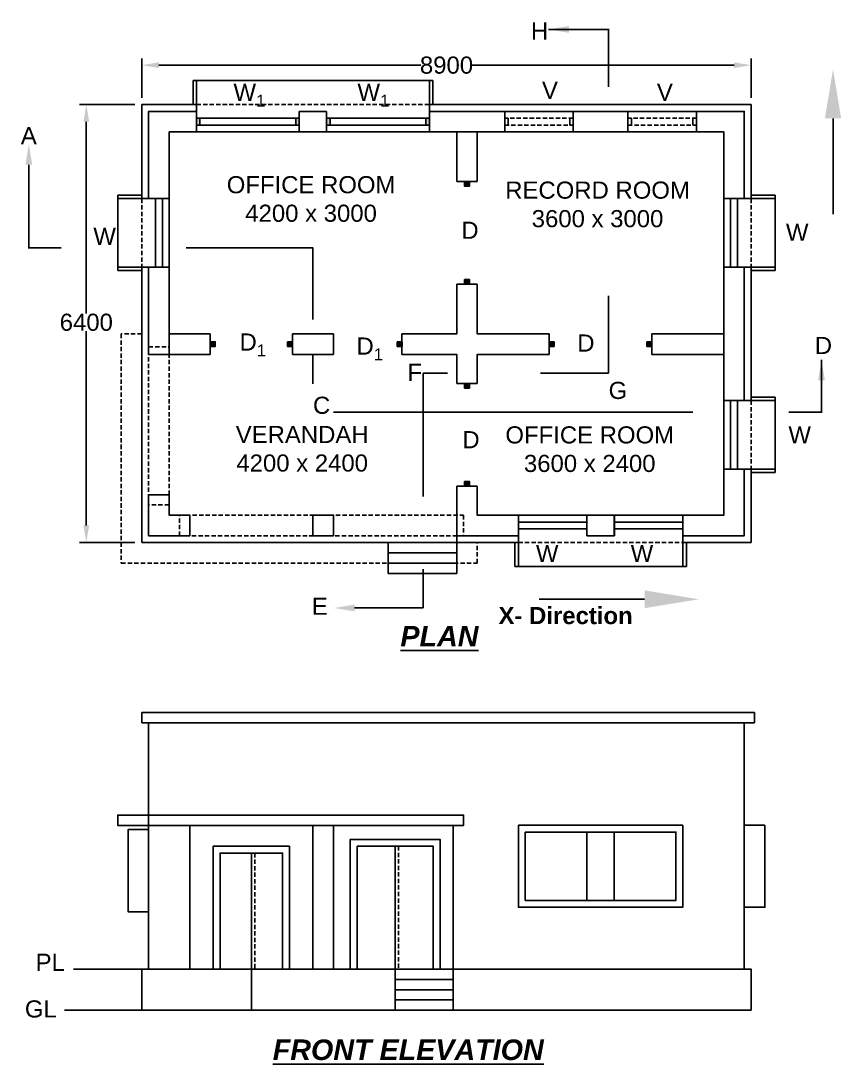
# Model space of a CAD drawing. Header units: millimetres. Extents: x -782 to 40789, y -5942 to 9964.
# Drawn here: x -782 to 11199, y -5279 to 9964 of the extents above; entities that cross this region are included whole.
import ezdxf
from ezdxf import colors
from ezdxf.entities.mleader import LeaderData, LeaderLine
from ezdxf.math import Vec2, Vec3

# ---------------------------------------------------------------- set-up
doc = ezdxf.new("R2010")
doc.units = ezdxf.units.MM
doc.linetypes.add('HIDDEN', pattern=[9.525, 6.35, -3.175])
doc.styles.get("Standard").update_dxf_attribs({"font": 'arial.ttf'})
doc.dimstyles.new('ISO-25', dxfattribs={"dimtxt": 250, "dimasz": 250, "dimexe": 100, "dimexo": 100, "dimgap": 0, "dimtad": 0, "dimtih": 1, "dimtoh": 1, "dimtxsty": 'Standard', "dimcen": 2.5, "dimadec": 0, "dimazin": 0, "dimtfac": 1, "dimtmove": 0, "dimatfit": 3, "dimfxl": 1, "dimarcsym": 0})

# ---------------------------------------------------------------- blocks, each defined once
blk = doc.blocks.new('*D1')
at = {"color": 0, "lineweight": -2, "transparency": 16777216}
for p, q in [((985, 8841), (985, 9416)), ((1235, 9316), (5062, 9316)), ((9635, 9316), (5808, 9316)), ((9885, 8841), (9885, 9416))]:
    blk.add_line(p, q, dxfattribs=at)
at = {"color": 0, "transparency": 16777216}
for points in [[(1235, 9358), (1235, 9275), (985, 9316)], [(9635, 9358), (9635, 9275), (9885, 9316)]]:
    blk.add_solid(points, dxfattribs=at)
at = {"layer": 'Defpoints', "color": 0, "transparency": 16777216}
for p in [(9885, 9316), (985, 8741), (9885, 8741)]:
    blk.add_point(p, dxfattribs=at)
at = {"color": 0, "transparency": 16777216, "insert": (5435, 9316), "char_height": 250, "attachment_point": 5}
blk.add_mtext('8900', dxfattribs=at)
blk = doc.blocks.new('*D2')
at = {"color": 0, "lineweight": -2, "transparency": 16777216}
for p, q in [((885, 8741), (74, 8741)), ((174, 8491), (174, 5686)), ((174, 2591), (174, 5431)), ((885, 2341), (74, 2341))]:
    blk.add_line(p, q, dxfattribs=at)
at = {"color": 0, "transparency": 16777216}
for points in [[(133, 8491), (216, 8491), (174, 8741)], [(133, 2591), (216, 2591), (174, 2341)]]:
    blk.add_solid(points, dxfattribs=at)
at = {"layer": 'Defpoints', "color": 0, "transparency": 16777216}
for p in [(985, 8741), (174, 2341), (985, 2341)]:
    blk.add_point(p, dxfattribs=at)
at = {"color": 0, "transparency": 16777216, "insert": (174, 5559), "char_height": 250, "attachment_point": 5}
blk.add_mtext('6400', dxfattribs=at)

msp = doc.modelspace()

# ---------------------------------------------------------------- hatches: boundary and pattern name
h = msp.add_hatch(color=256)
h.dxf.hatch_style = 1
h.paths.add_polyline_path([(1834.571, 8541.24), (1784.571, 8541.24), (1784.571, 8441.24), (1834.571, 8441.24)])
h.paths.add_polyline_path([(3284.571, 8541.24), (3234.571, 8541.24), (3234.571, 8441.24), (3284.571, 8441.24)])
h.paths.add_polyline_path([(3734.571, 8541.24), (3684.571, 8541.24), (3684.571, 8441.24), (3734.571, 8441.24)])
h.paths.add_polyline_path([(5184.571, 8541.24), (5134.571, 8541.24), (5134.571, 8441.24), (5184.571, 8441.24)])
h = msp.add_hatch(color=256)
h.dxf.hatch_style = 1
h.paths.add_polyline_path([(5770.694, 7547.098), (5770.694, 7616.24), (5698.449, 7616.24), (5698.449, 7547.098)])
h = msp.add_hatch(color=256)
h.dxf.hatch_style = 1
h.paths.add_polyline_path([(5770.694, 6116.24), (5770.694, 6185.383), (5698.449, 6185.383), (5698.449, 6116.24)])
h = msp.add_hatch(color=256)
h.dxf.hatch_style = 1
h.paths.add_polyline_path([(2056.816, 5206.669), (2056.816, 5275.811), (1984.571, 5275.811), (1984.571, 5206.669)])
h = msp.add_hatch(color=256)
h.dxf.hatch_style = 1
h.paths.add_polyline_path([(3184.571, 5206.669), (3184.571, 5275.811), (3112.326, 5275.811), (3112.326, 5206.669)])
h = msp.add_hatch(color=256)
h.dxf.hatch_style = 1
h.paths.add_polyline_path([(4786.114, 5206.669), (4786.114, 5275.811), (4713.869, 5275.811), (4713.869, 5206.669)])
h = msp.add_hatch(color=256)
h.dxf.hatch_style = 1
h.paths.add_polyline_path([(7006.816, 5206.669), (7006.816, 5275.811), (6934.571, 5275.811), (6934.571, 5206.669)])
h = msp.add_hatch(color=256)
h.dxf.hatch_style = 1
h.paths.add_polyline_path([(8434.571, 5206.669), (8434.571, 5275.811), (8362.326, 5275.811), (8362.326, 5206.669)])
h = msp.add_hatch(color=256)
h.dxf.hatch_style = 1
h.paths.add_polyline_path([(5770.694, 4597.098), (5770.694, 4666.24), (5698.449, 4666.24), (5698.449, 4597.098)])
h = msp.add_hatch(color=256)
h.dxf.hatch_style = 1
h.paths.add_polyline_path([(5770.694, 3166.24), (5770.694, 3235.383), (5698.449, 3235.383), (5698.449, 3166.24)])

# ---------------------------------------------------------------- linework, layer by layer
for p, q in [((7802.405, 9839.121), (6923.379, 9839.121)), ((7802.405, 8999.37), (7802.405, 9839.121)), ((1734.571, 8741.24), (1734.571, 9091.24)), ((1734.571, 9091.24), (1784.571, 9091.24)), ((1784.571, 8641.24), (1784.571, 9091.24)), ((1784.571, 9091.24), (5184.571, 9091.24)), ((5184.571, 9091.24), (5184.571, 8641.24)), ((5234.571, 9091.24), (5184.571, 9091.24)), ((5234.571, 8741.24), (5234.571, 9091.24)), ((984.571, 8741.24), (984.571, 7366.24)), ((1784.571, 8741.24), (984.571, 8741.24)), ((1784.571, 8741.24), (1734.571, 8741.24)), ((9884.571, 8741.24), (5184.571, 8741.24)), ((9884.571, 7366.24), (9884.571, 8741.24)), ((1784.571, 8341.24), (1784.571, 8641.24)), ((1834.571, 8541.24), (1834.571, 8441.24)), ((3284.571, 8541.24), (3234.571, 8541.24)), ((3234.571, 8541.24), (3234.571, 8441.24)), ((3284.571, 8341.24), (3284.571, 8641.24)), ((3284.571, 8641.24), (3684.571, 8641.24)), ((3284.571, 8491.24), (3284.571, 8541.24)), ((3684.571, 8641.24), (3684.571, 8341.24)), ((3734.571, 8541.24), (3734.571, 8441.24)), ((5134.571, 8541.24), (5134.571, 8441.24)), ((5184.571, 8641.24), (5184.571, 8341.24)), ((6134.571, 8641.24), (7134.571, 8641.24)), ((6284.571, 8341.24), (6284.571, 8641.24)), ((6284.571, 8541.24), (6284.571, 8441.24)), ((6284.571, 8541.24), (6334.571, 8541.24)), ((6334.571, 8541.24), (6334.571, 8441.24)), ((7284.571, 8541.24), (7234.571, 8541.24)), ((7234.571, 8541.24), (7234.571, 8441.24)), ((7284.571, 8641.24), (7284.571, 8541.24)), ((7284.571, 8441.24), (7284.571, 8541.24)), ((7284.571, 8541.24), (7284.571, 8341.24)), ((8084.571, 8341.24), (8084.571, 8641.24)), ((8084.571, 8541.24), (8084.571, 8441.24)), ((8084.571, 8541.24), (8134.571, 8541.24)), ((8134.571, 8541.24), (8134.571, 8441.24)), ((9084.571, 8541.24), (9034.571, 8541.24)), ((9034.571, 8541.24), (9034.571, 8441.24)), ((9084.571, 8641.24), (9084.571, 8541.24)), ((9084.571, 8441.24), (9084.571, 8541.24)), ((9084.571, 8541.24), (9084.571, 8341.24)), ((3234.571, 8441.24), (3284.571, 8441.24)), ((1384.571, 8341.24), (1784.571, 8341.24)), ((1784.571, 8341.24), (3284.571, 8341.24)), ((5884.571, 8341.24), (6084.571, 8341.24)), ((6084.571, 8341.24), (6134.571, 8341.24)), ((634.571, 7366.24), (634.571, 7416.24)), ((634.571, 7416.24), (984.571, 7416.24)), ((10234.571, 7416.24), (9884.571, 7416.24)), ((10234.571, 7366.24), (10234.571, 7416.24)), ((634.571, 6366.24), (634.571, 6316.24)), ((634.571, 6316.24), (984.571, 6316.24)), ((984.571, 6366.24), (984.571, 2341.24)), ((9884.571, 4416.24), (9884.571, 6366.24)), ((10234.571, 6316.24), (9884.571, 6316.24)), ((10234.571, 6366.24), (10234.571, 6316.24)), ((7802.405, 4818.352), (7802.405, 5945.905)), ((1984.571, 5091.24), (1984.571, 5391.24)), ((3184.571, 5391.24), (3184.571, 5091.24)), ((3784.571, 5091.24), (3784.571, 5391.24)), ((4784.571, 5391.24), (4784.571, 5091.24)), ((6934.571, 5091.24), (6934.571, 5391.24)), ((8434.571, 5391.24), (8434.571, 5091.24)), ((1384.571, 5091.24), (1084.571, 5091.24)), ((1384.571, 5091.24), (1984.571, 5091.24)), ((3184.571, 5091.24), (3784.571, 5091.24)), ((3484.571, 5091.24), (3484.571, 4661.544)), ((5884.571, 5091.24), (6934.571, 5091.24)), ((10911.949, 4245.106), (10911.949, 5010.361)), ((5094.565, 3013.339), (5094.565, 4818.352)), ((5094.565, 4818.352), (5447.638, 4818.352)), ((6806.35, 4818.352), (7802.405, 4818.352)), ((10234.571, 4466.24), (9884.571, 4466.24)), ((10234.571, 4416.24), (10234.571, 4466.24)), ((3782.53, 4245.106), (9032.491, 4245.106)), ((10436.785, 4245.106), (10911.949, 4245.106)), ((9884.571, 2341.24), (9884.571, 3416.24)), ((10234.571, 3366.24), (9884.571, 3366.24)), ((10234.571, 3416.24), (10234.571, 3366.24)), ((1384.571, 3041.24), (1084.571, 3041.24)), ((1384.571, 2741.24), (1384.571, 3041.24)), ((1384.571, 2741.24), (1684.571, 2741.24)), ((1684.571, 2741.24), (1684.571, 2441.24)), ((3484.571, 2741.24), (3634.571, 2741.24)), ((3634.571, 2741.24), (3484.571, 2741.24)), ((3484.571, 2741.24), (3484.571, 2441.24)), ((3784.571, 2441.24), (3784.571, 2741.24)), ((5584.571, 2741.24), (5584.571, 2441.24)), ((6484.571, 2741.24), (6484.571, 2641.24)), ((6484.571, 2641.24), (7484.571, 2641.24)), ((7484.571, 2441.24), (7484.571, 2741.24)), ((7484.571, 2741.24), (7884.571, 2741.24)), ((7684.571, 2741.24), (7884.571, 2741.24)), ((7884.571, 2741.24), (7884.571, 2441.24)), ((7884.571, 2641.24), (8888.229, 2641.24)), ((8888.229, 2641.24), (8888.229, 2541.24)), ((3484.571, 2441.24), (3784.571, 2441.24)), ((5584.571, 2441.24), (5584.571, 2341.24)), ((7484.571, 2541.24), (6484.571, 2541.24)), ((6484.571, 2441.24), (6484.571, 1991.24)), ((7884.571, 2441.24), (7484.571, 2441.24)), ((8888.229, 2541.24), (7884.571, 2541.24)), ((8888.229, 1991.24), (8888.229, 2441.24)), ((984.571, 2341.24), (6484.571, 2341.24)), ((4584.571, 2041.24), (4584.571, 2341.24)), ((4584.571, 2341.24), (5584.571, 2341.24)), ((5584.571, 2341.24), (5584.571, 2191.24)), ((5584.571, 2341.24), (5584.571, 2266.24)), ((5584.571, 2341.24), (5584.571, 2191.24)), ((6434.571, 1991.24), (6434.571, 2341.24)), ((8888.229, 2341.24), (9884.571, 2341.24)), ((8938.229, 1991.24), (8938.229, 2341.24)), ((5584.571, 2191.24), (4584.571, 2191.24)), ((4584.571, 2191.24), (4584.571, 1891.24)), ((5584.571, 2191.24), (5584.571, 2041.24)), ((5584.571, 2041.24), (5584.571, 2191.24)), ((5584.571, 2041.24), (4584.571, 2041.24)), ((5584.571, 1891.24), (5584.571, 2041.24)), ((6484.571, 1991.24), (6434.571, 1991.24)), ((6484.571, 1991.24), (8888.229, 1991.24)), ((8888.229, 1991.24), (8938.229, 1991.24)), ((4584.571, 1891.24), (5584.571, 1891.24)), ((5094.565, 1385.616), (5094.565, 1955.103)), ((984.571, -291.654), (984.571, -141.654)), ((9934.571, -291.654), (9934.571, -141.654)), ((9784.571, -291.654), (9934.571, -291.654)), ((1084.571, -1791.517), (1384.571, -1791.517)), ((1684.571, -1791.517), (1684.571, -3891.517)), ((3484.571, -1791.517), (3484.571, -3891.517)), ((3784.571, -3891.517), (3784.571, -1791.517)), ((5684.302, -1791.517), (5534.302, -1791.517)), ((5534.302, -1791.517), (5534.302, -3891.517)), ((7484.571, -2887.839), (7484.571, -1887.839)), ((7484.571, -1887.839), (7884.571, -1887.839)), ((7884.571, -1887.839), (7884.571, -2887.839)), ((4684.571, -2095.137), (4684.571, -4491.517)), ((2584.571, -2841.517), (2584.571, -2195.137)), ((2584.571, -2195.137), (2584.571, -4491.517)), ((2584.571, -2195.137), (2634.571, -2195.137)), ((984.571, -3891.517), (-14.958, -3891.517)), ((1190.924, -3891.517), (1133.237, -3891.517)), ((3484.571, -3891.517), (3784.571, -3891.517)), ((5534.302, -3891.517), (5534.302, -4491.517)), ((9884.571, -3891.517), (9884.571, -4491.517)), ((5534.302, -4041.517), (4684.571, -4041.517)), ((5534.302, -4191.517), (4684.571, -4191.517)), ((5534.302, -4341.517), (4684.571, -4341.517)), ((5534.302, -4341.517), (4684.571, -4341.517)), ((5534.302, -4491.517), (5534.302, -4341.517)), ((984.571, -4491.517), (-146.135, -4491.517))]:
    msp.add_line(p, q)
at = {"linetype": 'HIDDEN', "ltscale": 10}
for p, q in [((1784.571, 8741.24), (5184.571, 8741.24)), ((7284.571, 8541.24), (6284.571, 8541.24)), ((9084.571, 8541.24), (8084.571, 8541.24)), ((6284.571, 8441.24), (7284.571, 8441.24)), ((8084.571, 8441.24), (9084.571, 8441.24)), ((6484.571, 2341.24), (8888.229, 2341.24)), ((4734.571, -2095.137), (4734.571, -3891.517)), ((2634.571, -2195.137), (2634.571, -3891.517))]:
    msp.add_line(p, q, dxfattribs=at)
for points in [[(1784.571, 8641.24), (1084.571, 8641.24), (1084.571, 7366.24)], [(3284.571, 8541.24), (1784.571, 8541.24)], [(3684.571, 8641.24), (3284.571, 8641.24)], [(3684.571, 8441.24), (3684.571, 8441.24), (5184.571, 8441.24), (5184.571, 8541.24), (3684.571, 8541.24)], [(9784.571, 7366.24), (9784.571, 8641.24), (5184.571, 8641.24)], [(1784.571, 8341.24), (1784.571, 8441.24), (3284.571, 8441.24)], [(5884.571, 2741.24), (9484.571, 2741.24), (9484.571, 8341.24), (1384.571, 8341.24), (1384.571, 5091.24)], [(5584.571, 7616.24), (5584.571, 8341.24), (1384.571, 8341.24), (1384.571, 5391.24), (1984.571, 5391.24)], [(8434.571, 5391.24), (9484.571, 5391.24), (9484.571, 8341.24), (5884.571, 8341.24), (5884.571, 7616.24)], [(5884.571, 7616.24), (5584.571, 7616.24)], [(1084.571, 7366.24), (1384.571, 7366.24), (1084.571, 7366.24), (634.571, 7366.24), (634.571, 6366.24), (1234.571, 6366.24)], [(1384.571, 7366.24), (1384.571, 6366.24), (1284.571, 6366.24), (1284.571, 7366.24), (1384.571, 7366.24), (1184.571, 7366.24), (1184.571, 6366.24), (1384.571, 6366.24), (1084.571, 6366.24)], [(9484.571, 7366.24), (9484.571, 6366.24), (9584.571, 6366.24), (9584.571, 7366.24), (9484.571, 7366.24), (9684.571, 7366.24), (9684.571, 6366.24), (9484.571, 6366.24), (9784.571, 6366.24)], [(9784.571, 7366.24), (9484.571, 7366.24), (9784.571, 7366.24), (10234.571, 7366.24), (10234.571, 6366.24), (9634.571, 6366.24)], [(-193.854, 6647.209), (-675.015, 6647.209)], [(3484.571, 5602.739), (3484.571, 6647.209), (1631.895, 6647.209)], [(1084.571, 6366.24), (1084.571, 5091.24)], [(9784.571, 4416.24), (9784.571, 6366.24)], [(4784.571, 5391.24), (5584.571, 5391.24), (5584.571, 6116.24)], [(5584.571, 6116.24), (5884.571, 6116.24)], [(5884.571, 6116.24), (5884.571, 5391.24), (6934.571, 5391.24)], [(3184.571, 5391.24), (3784.571, 5391.24)], [(1984.571, 5091.24), (1384.571, 5091.24)], [(3784.571, 5091.24), (3184.571, 5091.24)], [(5584.571, 4666.24), (5584.571, 5091.24), (4784.571, 5091.24)], [(6934.571, 5091.24), (5884.571, 5091.24), (5884.571, 4666.24)], [(5884.571, 3166.24), (5884.571, 2741.24), (9484.571, 2741.24), (9484.571, 5091.24), (8434.571, 5091.24)], [(5884.571, 4666.24), (5584.571, 4666.24)], [(9484.571, 4416.24), (9484.571, 3416.24), (9584.571, 3416.24), (9584.571, 4416.24), (9484.571, 4416.24), (9684.571, 4416.24), (9684.571, 3416.24), (9484.571, 3416.24), (9784.571, 3416.24)], [(9784.571, 4416.24), (9484.571, 4416.24), (9784.571, 4416.24), (10234.571, 4416.24), (10234.571, 3416.24), (9634.571, 3416.24)], [(8888.229, 2441.24), (9784.571, 2441.24), (9784.571, 3416.24)], [(5584.571, 3166.24), (5884.571, 3166.24)], [(5584.571, 2741.24), (5584.571, 3166.24)], [(1084.571, 3041.24), (1084.571, 2441.24), (1684.571, 2441.24)], [(1384.571, 3041.24), (1384.571, 2741.24), (1684.571, 2741.24)], [(1384.571, 3041.24), (1384.571, 2741.24), (1684.571, 2741.24)], [(3484.571, 2741.24), (3784.571, 2741.24)], [(3484.571, 2741.24), (3784.571, 2741.24)], [(7484.571, 2441.24), (7484.571, 2741.24), (6484.571, 2741.24), (6484.571, 2441.24)], [(8888.229, 2441.24), (8888.229, 2741.24), (7888.229, 2741.24), (7888.229, 2441.24)], [(3484.571, 2441.24), (3784.571, 2441.24)], [(5584.571, 2441.24), (6484.571, 2441.24)], [(7484.571, 2441.24), (7888.229, 2441.24)], [(984.571, -141.654), (9884.571, -141.654), (9934.571, -141.654)], [(9934.571, -291.654), (1084.571, -291.654), (984.571, -291.654)], [(1084.571, -291.654), (1084.571, -3891.517), (9884.571, -3891.517), (9784.571, -3891.517), (9784.571, -291.654)], [(1084.571, -3891.517), (1084.571, -1791.517), (634.571, -1791.517), (634.571, -1641.517), (5684.302, -1641.517), (5684.302, -1791.517), (1084.571, -1791.517)], [(2584.571, -2195.137), (2584.571, -3891.517), (2027.95, -3891.517), (2027.95, -2095.137), (2584.571, -2095.137)], [(2584.571, -2195.137), (2584.571, -3891.517), (3141.192, -3891.517), (3141.192, -2095.137), (2584.571, -2095.137)], [(4027.95, -3891.517), (4027.95, -1995.137), (5341.192, -1995.137), (5341.192, -3891.517)], [(2127.95, -3891.517), (2127.95, -2195.137), (3041.192, -2195.137), (3041.192, -3891.517)], [(1084.571, -3891.517), (984.571, -3891.517), (984.571, -4491.517), (9884.571, -4491.517)]]:
    msp.add_lwpolyline(points)
for points in [[(5698.449, 7616.24), (5770.694, 7616.24), (5770.694, 7547.098), (5698.449, 7547.098)], [(5698.449, 6185.383), (5770.694, 6185.383), (5770.694, 6116.24), (5698.449, 6116.24)], [(1984.571, 5275.811), (2056.816, 5275.811), (2056.816, 5206.669), (1984.571, 5206.669)], [(3112.326, 5275.811), (3184.571, 5275.811), (3184.571, 5206.669), (3112.326, 5206.669)], [(4713.869, 5275.811), (4786.114, 5275.811), (4786.114, 5206.669), (4713.869, 5206.669)], [(6934.571, 5275.811), (7006.816, 5275.811), (7006.816, 5206.669), (6934.571, 5206.669)], [(8362.326, 5275.811), (8434.571, 5275.811), (8434.571, 5206.669), (8362.326, 5206.669)], [(5698.449, 4666.24), (5770.694, 4666.24), (5770.694, 4597.098), (5698.449, 4597.098)], [(5698.449, 3235.383), (5770.694, 3235.383), (5770.694, 3166.24), (5698.449, 3166.24)], [(6484.571, -1787.839), (8884.571, -1787.839), (8884.571, -2987.839), (6484.571, -2987.839)], [(10084.571, -1787.839), (9784.571, -1787.839), (9784.571, -2987.839), (10084.571, -2987.839)], [(1084.571, -1853.265), (784.571, -1853.265), (784.571, -3053.265), (1084.571, -3053.265)], [(6584.571, -1887.839), (8784.571, -1887.839), (8784.571, -2887.839), (6584.571, -2887.839)], [(2027.95, -2095.137), (3141.192, -2095.137), (3141.192, -3891.517), (2027.95, -3891.517)], [(4127.95, -2095.137), (5241.192, -2095.137), (5241.192, -3891.517), (4127.95, -3891.517)]]:
    msp.add_lwpolyline(points, close=True)
for points in [[(1084.571, 7366.24), (984.571, 7366.24), (984.571, 6366.24)], [(9784.571, 7366.24), (9884.571, 7366.24), (9884.571, 6366.24)], [(984.571, 5391.24), (684.571, 5391.24), (684.571, 2341.24), (684.571, 2041.24), (5884.571, 2041.24), (5884.571, 2341.24)], [(9784.571, 4416.24), (9884.571, 4416.24), (9884.571, 3416.24)]]:
    msp.add_lwpolyline(points, dxfattribs=at)
for points in [[(1384.571, 2891.24), (1084.571, 2891.24), (1084.571, 5199.761), (1384.571, 5199.761)], [(1534.571, 2741.24), (5684.302, 2741.24), (5684.302, 2441.24), (1534.571, 2441.24)]]:
    msp.add_lwpolyline(points, close=True, dxfattribs=at)

# ---------------------------------------------------------------- texts
at = {"attachment_point": 1}
for s, width, heights, insert, char_height in [('H', 342.819, [0], (6667.453, 9940.961), 250), ('\\A1;W{\\H0.7x;\\S^ 1;}', 563.67574, [0], (2323.914, 9044.993), 250), ('\\A1;W{\\H0.7x;\\S^ 1;}', 563.67574, [0], (4134.939, 9044.993), 250), ('V', 342.819, [0], (6829.392, 9074.415), 250), ('V', 342.819, [0], (8507.904, 9044.993), 250), ('A', 342.819, [0], (-782.194, 8412.427), 250), ('\\pxqc,t1;OFFICE ROOM \\P4200 x 3000', 2973.34574, [0], (1970.543, 7695.275), 250), ('\\pxqc;RECORD ROOM \\P3600 x 3000', 3884.88225, [0], (5698.449, 7616.24), 250), ('D', 342.819, [0], (5651.49, 7029.607), 250), ('W', 342.819, [0], (277.307, 6941.342), 250), ('W', 342.819, [0], (10392.549, 7000.185), 250), ('\\A1;D{\\H0.7x;\\S^ 1;}', 342.819, [0], (2412.256, 5396.703), 250), ('\\A1;D{\\H0.7x;\\S^ 1;}', 313.37141, [0], (4120.216, 5337.86), 250), ('D', 342.819, [0], (7344.725, 5381.992), 250), ('D', 342.819, [0], (10814.383, 5346.096), 250), ('F', 342.819, [0], (4865.39, 4954.272), 250), ('G', 342.819, [0], (7802.405, 4689.701), 250), ('C', 342.819, [0], (3484.571, 4472.534), 250), ('\\pxqc;VERANDAH\\P4200 x 2400', 3884.88225, [0], (1384.571, 4045.5), 250), ('D', 342.819, [0], (5666.213, 3969.751), 250), ('\\pxqc;OFFICE ROOM \\P3600 x 2400', 3884.88225, [0], (5584.571, 4039.647), 250), ('W', 342.819, [0], (10428.592, 4040.54), 250), ('W', 342.819, [0], (6741.05, 2307.425), 250), ('W', 342.819, [0], (8125.086, 2307.425), 250), ('E', 342.819, [0], (3467.782, 1536.266), 250), ('{\\fArial|b1|i0|c0|p34;X- Direction}', 2802.46865, [497.032], (6194.433, 1399.718), 250), ('{\\fArial|b1|i1|c0|p34;\\LPLAN}', 2283.47858, [0], (4761.187, 1124.247), 300), ('PL', 395.28982, [250], (-565.903, -3666.338), 250), ('GL', 342.819, [0], (-723.316, -4347.862), 250), ('{\\fArial|b1|i1|c0|p34;\\LFRONT ELEVATION}', 4329.84766, [136.283], (2897.183, -4919.385), 300)]:
    msp.add_mtext_dynamic_manual_height_columns(s, width=width, gutter_width=1500, heights=heights, dxfattribs=dict(at, insert=insert, char_height=char_height))

# ---------------------------------------------------------------- dimensions: what is measured, and where the dimension line sits
dim = msp.add_linear_dim(base=(9884.571, 9316.293), p1=(984.571, 8741.24), p2=(9884.571, 8741.24), dimstyle='ISO-25')
dim.commit()
dim.dimension.update_dxf_attribs({"geometry": '*D1', "text_midpoint": (5434.571, 9316.293), "dimtype": 160})
dim = msp.add_linear_dim(base=(174.241, 2341.24), p1=(984.571, 8741.24), p2=(984.571, 2341.24), angle=90, dimstyle='ISO-25')
dim.commit()
dim.dimension.update_dxf_attribs({"geometry": '*D2', "text_midpoint": (174.241, 5558.607), "dimtype": 160})

# ---------------------------------------------------------------- leaders
ml = msp.add_multileader_mtext('Standard')
ml.set_content('', color=256)
ml.set_leader_properties()
ml.build(insert=Vec2(0, 0))
ml.multileader.update_dxf_attribs({"arrow_head_size": 300})
ctx = ml.context
ctx.base_point, ctx.char_height, ctx.arrow_head_size, ctx.plane_origin = Vec3(7810.405, 9839.121), 250, 300, Vec3(6923.379, 9839.121)
notes = []
notes.append((ctx, [(0, (1, 1, 0), (7802.405, 9839.121), (1, 0), 8, [(0, [(6923.379, 9839.121)], 0, [])])]))
ctx.mtext.insert, ctx.mtext.flow_direction = Vec3(7812.405, 9964.121), 5
ml = msp.add_multileader_mtext('Standard')
ml.set_content('', color=256)
ml.set_leader_properties()
ml.build(insert=Vec2(0, 0))
ml.multileader.update_dxf_attribs({"arrow_head_size": 720.032})
ctx = ml.context
ctx.base_point, ctx.char_height, ctx.arrow_head_size, ctx.landing_gap_size, ctx.plane_origin, ctx.plane_x_axis, ctx.plane_y_axis = Vec3(11080.221, 7129.09), 600.027, 720.032, 4.8, Vec3(11080.221, 9258.96), Vec3(0, 1), Vec3(-1, 0)
ctx.text_align_type = 2
notes.append((ctx, [(0, (1, 1, 0), (11080.221, 7157.891), (0, -1), 19.201, [(0, [(11080.221, 9258.96)], 0, [])])]))
ctx.mtext.insert, ctx.mtext.text_direction, ctx.mtext.rotation, ctx.mtext.alignment, ctx.mtext.flow_direction = Vec3(10780.208, 7133.89), Vec3(0, 1), 1.570796327, 3, 5
ml = msp.add_multileader_mtext('Standard')
ml.set_content('', color=256)
ml.set_leader_properties()
ml.build(insert=Vec2(0, 0))
ml.multileader.update_dxf_attribs({"arrow_head_size": 300})
ctx = ml.context
ctx.base_point, ctx.char_height, ctx.arrow_head_size, ctx.plane_origin = Vec3(-677.015, 6647.209), 250, 300, Vec3(-1136.177, 8162.427)
ctx.text_align_type = 2
notes.append((ctx, [(1, (1, 1, 0), (-665.015, 6647.209), (-1, 0), 8, [(0, [(-665.015, 8162.427)], 0, [])])]))
ctx.mtext.insert, ctx.mtext.alignment, ctx.mtext.flow_direction = Vec3(-675.015, 6772.209), 3, 5
ml = msp.add_multileader_mtext('Standard')
ml.set_content('', color=256)
ml.set_leader_properties()
ml.build(insert=Vec2(0, 0))
ml.multileader.update_dxf_attribs({"arrow_head_size": 300})
ctx = ml.context
ctx.base_point, ctx.char_height, ctx.arrow_head_size, ctx.plane_origin = Vec3(10919.949, 4245.106), 250, 300, Vec3(10911.949, 5010.361)
notes.append((ctx, [(0, (1, 1, 0), (10911.949, 4245.106), (1, 0), 8, [(0, [(10911.949, 5010.361)], 0, [])])]))
ctx.mtext.insert, ctx.mtext.flow_direction = Vec3(10921.949, 4370.106), 5
ml = msp.add_multileader_mtext('Standard')
ml.set_content('', color=256)
ml.set_leader_properties()
ml.build(insert=Vec2(0, 0))
ml.multileader.update_dxf_attribs({"arrow_head_size": 790.999})
ctx = ml.context
ctx.base_point, ctx.char_height, ctx.arrow_head_size, ctx.landing_gap_size, ctx.plane_origin = Vec3(6779.426, 1513.147), 659.165, 790.999, 5.273, Vec3(9119.217, 1513.147)
ctx.text_align_type = 2
notes.append((ctx, [(0, (1, 1, 0), (6811.066, 1513.147), (-1, 0), 21.093, [(0, [(9119.217, 1513.147)], 0, [])])]))
ctx.mtext.insert, ctx.mtext.alignment, ctx.mtext.flow_direction = Vec3(6784.7, 1842.73), 3, 5
ml = msp.add_multileader_mtext('Standard')
ml.set_content('', color=256)
ml.set_leader_properties()
ml.build(insert=Vec2(0, 0))
ml.multileader.update_dxf_attribs({"arrow_head_size": 300})
ctx = ml.context
ctx.base_point, ctx.char_height, ctx.arrow_head_size, ctx.plane_origin = Vec3(5094.565, 1385.616), 250, 300, Vec3(3791.708, 1385.616)
notes.append((ctx, [(0, (1, 1, 0), (5086.565, 1385.616), (1, 0), 8, [(0, [(3791.708, 1385.616)], 0, [])])]))
ctx.mtext.insert, ctx.mtext.flow_direction = Vec3(5096.565, 1510.616), 5
for ctx, leaders in notes:
    for number, flags, end, landing, length, lines in leaders:
        leader = LeaderData()
        leader.index, (leader.has_last_leader_line, leader.has_dogleg_vector, leader.attachment_direction) = number, flags
        leader.last_leader_point, leader.dogleg_vector, leader.dogleg_length = Vec3(end), Vec3(landing), length
        for number, points, colour, breaks in lines:
            line = LeaderLine()
            line.index, line.vertices, line.color, line.breaks = number, Vec3.list(points), colors.encode_raw_color(colour), breaks
            leader.lines.append(line)
        ctx.leaders.append(leader)

doc.saveas('drawing.dxf')
